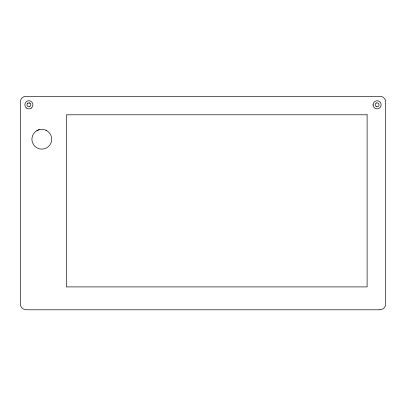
<?xml version="1.0" encoding="UTF-8"?>
<svg xmlns="http://www.w3.org/2000/svg" width="406" height="406" viewBox="0 0 406 406"><rect width="100%" height="100%" fill="white"/><g stroke="black" fill="none" stroke-linecap="round" stroke-linejoin="round"><path stroke-width="0.61" d="M373.099 104.286L373.099 105.332M36.865 130.661C39.869 128.915 43.762 128.915 46.761 130.661M29.405 106.676L28.405 106.676A1.944 1.944 0 0 1 27.928 103.124M376.595 102.936L377.595 102.936A1.928 1.928 0 0 1 378.965 104.322L378.965 105.311A1.928 1.928 0 0 1 377.595 106.676L376.595 106.676M379.676 309.798L26.324 309.798A6.024 6.024 0 0 1 20.3 303.774L20.3 102.226A6.029 6.029 0 0 1 22.066 97.968L22.655 97.45A6.029 6.029 0 0 1 24.771 96.405L381.234 96.41A6.004 6.004 0 0 1 383.345 97.45L384.457 98.562A6.004 6.004 0 0 1 385.487 100.658L385.492 305.332A6.009 6.009 0 0 1 384.457 307.438L383.934 308.032A6.009 6.009 0 0 1 379.691 309.788M29.405 102.936L28.405 102.936A1.913 1.913 0 0 0 27.725 103.271M45.995 130.265A9.891 9.891 0 0 1 46.761 147.799C43.762 149.55 39.869 149.545 36.865 147.804A9.891 9.891 0 0 1 39.255 129.676M29.877 103.124A1.944 1.944 0 0 1 29.399 106.682M29.384 102.936A1.913 1.913 0 0 1 30.059 103.271M376.606 106.676A1.928 1.928 0 0 1 375.235 105.311L375.225 104.306A1.928 1.928 0 0 1 376.606 102.951M31.358 108.001A4.03 4.03 0 0 0 31.358 101.617A4.009 4.009 0 0 0 29.932 100.916A4.03 4.03 0 0 0 27.862 100.921A4.009 4.009 0 0 0 26.451 101.617A4.03 4.03 0 0 0 26.451 108.001M31.358 108.001A4.009 4.009 0 0 1 29.948 108.701A4.03 4.03 0 0 1 27.862 108.701A4.009 4.009 0 0 1 26.466 108.001M373.109 105.332A4.019 4.019 0 0 0 376.58 108.798L377.616 108.803A4.019 4.019 0 0 0 381.087 105.332L381.087 104.286A4.019 4.019 0 0 0 377.616 100.825L376.57 100.815A4.019 4.019 0 0 0 373.109 104.291M367.11 114.791L66.427 114.791L66.427 286.905L367.11 286.905L367.11 114.791"/></g></svg>
